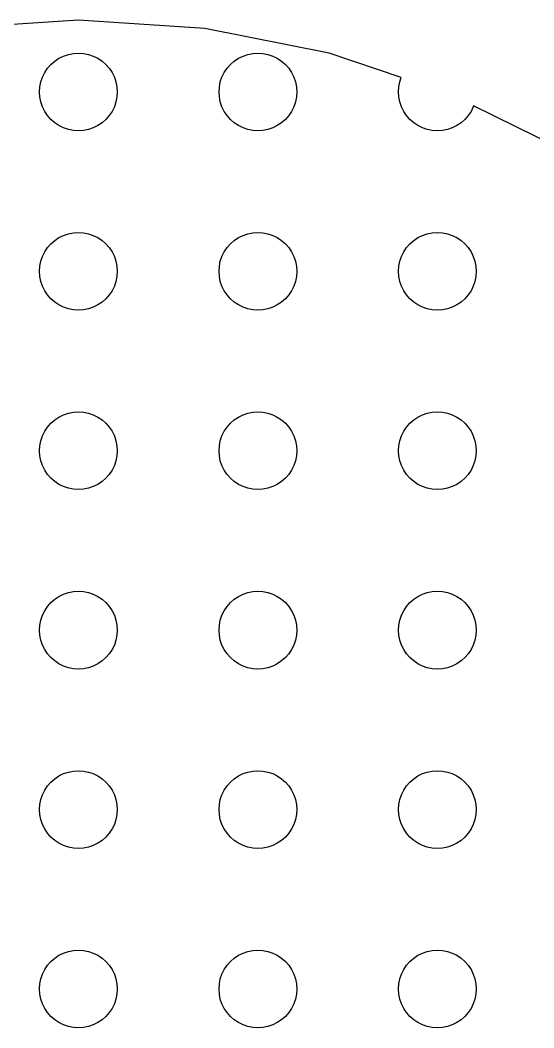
# Model space of a CAD drawing. Header units: metres. Extents: x -81 to 81, y -81 to 81.
# Drawn here: x -4.9 to 38.1, y -3.2 to 81 of the extents above; entities that cross this region are included whole.
import ezdxf

# ---------------------------------------------------------------- set-up
doc = ezdxf.new("R2010")
doc.units = ezdxf.units.M

msp = doc.modelspace()

# ---------------------------------------------------------------- linework, layer by layer
for p, q in [((0, 81), (-10.5726, 80.307)), ((10.5726, 80.307), (0, 81)), ((20.9643, 78.24), (10.5726, 80.307)), ((-2.2981, 77.2981), (-1.97847, 77.5784)), ((-1.97847, 77.5784), (-1.625, 77.8146)), ((-1.625, 77.8146), (-1.24371, 78.0026)), ((-1.24371, 78.0026), (-0.84116, 78.1393)), ((-0.84116, 78.1393), (-0.42421, 78.2222)), ((-0.42421, 78.2222), (0, 78.25)), ((0, 78.25), (0.42421, 78.2222)), ((0.42421, 78.2222), (0.84116, 78.1393)), ((0.84116, 78.1393), (1.24371, 78.0026)), ((1.24371, 78.0026), (1.625, 77.8146)), ((1.625, 77.8146), (1.97847, 77.5784)), ((1.97847, 77.5784), (2.2981, 77.2981)), ((12.7019, 77.2981), (13.0215, 77.5784)), ((13.0215, 77.5784), (13.375, 77.8146)), ((13.375, 77.8146), (13.7563, 78.0026)), ((13.7563, 78.0026), (14.1588, 78.1393)), ((14.1588, 78.1393), (14.5758, 78.2222)), ((14.5758, 78.2222), (15, 78.25)), ((15, 78.25), (15.4242, 78.2222)), ((15.4242, 78.2222), (15.8412, 78.1393)), ((15.8412, 78.1393), (16.2437, 78.0026)), ((16.2437, 78.0026), (16.625, 77.8146)), ((16.625, 77.8146), (16.9785, 77.5784)), ((16.9785, 77.5784), (17.2981, 77.2981)), ((26.9817, 76.1974), (20.9643, 78.24)), ((-2.81458, 76.625), (-2.57838, 76.9785)), ((-2.57838, 76.9785), (-2.2981, 77.2981)), ((2.2981, 77.2981), (2.57838, 76.9785)), ((2.57838, 76.9785), (2.81458, 76.625)), ((12.1854, 76.625), (12.4216, 76.9785)), ((12.4216, 76.9785), (12.7019, 77.2981)), ((17.2981, 77.2981), (17.5784, 76.9785)), ((17.5784, 76.9785), (17.8146, 76.625)), ((-3.22218, 75.4242), (-3.13925, 75.8412)), ((-3.13925, 75.8412), (-3.00259, 76.2437)), ((-3.00259, 76.2437), (-2.81458, 76.625)), ((2.81458, 76.625), (3.00259, 76.2437)), ((3.00259, 76.2437), (3.13925, 75.8412)), ((3.13925, 75.8412), (3.22218, 75.4242)), ((11.7778, 75.4242), (11.8607, 75.8412)), ((11.8607, 75.8412), (11.9974, 76.2437)), ((11.9974, 76.2437), (12.1854, 76.625)), ((17.8146, 76.625), (18.0026, 76.2437)), ((18.0026, 76.2437), (18.1393, 75.8412)), ((18.1393, 75.8412), (18.2222, 75.4242)), ((26.7778, 75.4242), (26.8607, 75.8412)), ((26.8607, 75.8412), (26.9817, 76.1974)), ((-3.25, 75), (-3.22218, 75.4242)), ((-3.22218, 74.5758), (-3.25, 75)), ((3.22218, 75.4242), (3.25, 75)), ((3.25, 75), (3.22218, 74.5758)), ((11.75, 75), (11.7778, 75.4242)), ((11.7778, 74.5758), (11.75, 75)), ((18.2222, 75.4242), (18.25, 75)), ((18.25, 75), (18.2222, 74.5758)), ((26.75, 75), (26.7778, 75.4242)), ((26.7778, 74.5758), (26.75, 75)), ((-3.13925, 74.1588), (-3.22218, 74.5758)), ((-3.00259, 73.7563), (-3.13925, 74.1588)), ((3.13925, 74.1588), (3.00259, 73.7563)), ((3.22218, 74.5758), (3.13925, 74.1588)), ((11.8607, 74.1588), (11.7778, 74.5758)), ((11.9974, 73.7563), (11.8607, 74.1588)), ((18.1393, 74.1588), (18.0026, 73.7563)), ((18.2222, 74.5758), (18.1393, 74.1588)), ((26.8607, 74.1588), (26.7778, 74.5758)), ((26.9974, 73.7563), (26.8607, 74.1588)), ((-2.81458, 73.375), (-3.00259, 73.7563)), ((-2.57838, 73.0215), (-2.81458, 73.375)), ((2.81458, 73.375), (2.57838, 73.0215)), ((3.00259, 73.7563), (2.81458, 73.375)), ((12.1854, 73.375), (11.9974, 73.7563)), ((12.4216, 73.0215), (12.1854, 73.375)), ((17.8146, 73.375), (17.5784, 73.0215)), ((18.0026, 73.7563), (17.8146, 73.375)), ((27.1854, 73.375), (26.9974, 73.7563)), ((27.4216, 73.0215), (27.1854, 73.375)), ((32.8146, 73.375), (32.5784, 73.0215)), ((33.0026, 73.7563), (32.8146, 73.375)), ((33.0285, 73.8326), (33.0026, 73.7563)), ((40.5, 70.1481), (33.0285, 73.8326)), ((-2.2981, 72.7019), (-2.57838, 73.0215)), ((-1.97847, 72.4216), (-2.2981, 72.7019)), ((2.2981, 72.7019), (1.97847, 72.4216)), ((2.57838, 73.0215), (2.2981, 72.7019)), ((12.7019, 72.7019), (12.4216, 73.0215)), ((13.0215, 72.4216), (12.7019, 72.7019)), ((17.2981, 72.7019), (16.9785, 72.4216)), ((17.5784, 73.0215), (17.2981, 72.7019)), ((27.7019, 72.7019), (27.4216, 73.0215)), ((28.0215, 72.4216), (27.7019, 72.7019)), ((32.2981, 72.7019), (31.9785, 72.4216)), ((32.5784, 73.0215), (32.2981, 72.7019)), ((-1.625, 72.1854), (-1.97847, 72.4216)), ((-1.24371, 71.9974), (-1.625, 72.1854)), ((-0.84116, 71.8607), (-1.24371, 71.9974)), ((-0.42421, 71.7778), (-0.84116, 71.8607)), ((0, 71.75), (-0.42421, 71.7778)), ((0.42421, 71.7778), (0, 71.75)), ((0.84116, 71.8607), (0.42421, 71.7778)), ((1.24371, 71.9974), (0.84116, 71.8607)), ((1.625, 72.1854), (1.24371, 71.9974)), ((1.97847, 72.4216), (1.625, 72.1854)), ((13.375, 72.1854), (13.0215, 72.4216)), ((13.7563, 71.9974), (13.375, 72.1854)), ((14.1588, 71.8607), (13.7563, 71.9974)), ((14.5758, 71.7778), (14.1588, 71.8607)), ((15, 71.75), (14.5758, 71.7778)), ((15.4242, 71.7778), (15, 71.75)), ((15.8412, 71.8607), (15.4242, 71.7778)), ((16.2437, 71.9974), (15.8412, 71.8607)), ((16.625, 72.1854), (16.2437, 71.9974)), ((16.9785, 72.4216), (16.625, 72.1854)), ((28.375, 72.1854), (28.0215, 72.4216)), ((28.7563, 71.9974), (28.375, 72.1854)), ((29.1588, 71.8607), (28.7563, 71.9974)), ((29.5758, 71.7778), (29.1588, 71.8607)), ((30, 71.75), (29.5758, 71.7778)), ((30.4242, 71.7778), (30, 71.75)), ((30.8412, 71.8607), (30.4242, 71.7778)), ((31.2437, 71.9974), (30.8412, 71.8607)), ((31.625, 72.1854), (31.2437, 71.9974)), ((31.9785, 72.4216), (31.625, 72.1854)), ((-0.84116, 63.1393), (-0.42421, 63.2222)), ((-0.42421, 63.2222), (0, 63.25)), ((0, 63.25), (0.42421, 63.2222)), ((0.42421, 63.2222), (0.84116, 63.1393)), ((14.1588, 63.1393), (14.5758, 63.2222)), ((14.5758, 63.2222), (15, 63.25)), ((15, 63.25), (15.4242, 63.2222)), ((15.4242, 63.2222), (15.8412, 63.1393)), ((29.1588, 63.1393), (29.5758, 63.2222)), ((29.5758, 63.2222), (30, 63.25)), ((30, 63.25), (30.4242, 63.2222)), ((30.4242, 63.2222), (30.8412, 63.1393)), ((-2.2981, 62.2981), (-1.97847, 62.5784)), ((-1.97847, 62.5784), (-1.625, 62.8146)), ((-1.625, 62.8146), (-1.24371, 63.0026)), ((-1.24371, 63.0026), (-0.84116, 63.1393)), ((0.84116, 63.1393), (1.24371, 63.0026)), ((1.24371, 63.0026), (1.625, 62.8146)), ((1.625, 62.8146), (1.97847, 62.5784)), ((1.97847, 62.5784), (2.2981, 62.2981)), ((12.7019, 62.2981), (13.0215, 62.5784)), ((13.0215, 62.5784), (13.375, 62.8146)), ((13.375, 62.8146), (13.7563, 63.0026)), ((13.7563, 63.0026), (14.1588, 63.1393)), ((15.8412, 63.1393), (16.2437, 63.0026)), ((16.2437, 63.0026), (16.625, 62.8146)), ((16.625, 62.8146), (16.9785, 62.5784)), ((16.9785, 62.5784), (17.2981, 62.2981)), ((27.7019, 62.2981), (28.0215, 62.5784)), ((28.0215, 62.5784), (28.375, 62.8146)), ((28.375, 62.8146), (28.7563, 63.0026)), ((28.7563, 63.0026), (29.1588, 63.1393)), ((30.8412, 63.1393), (31.2437, 63.0026)), ((31.2437, 63.0026), (31.625, 62.8146)), ((31.625, 62.8146), (31.9785, 62.5784)), ((31.9785, 62.5784), (32.2981, 62.2981)), ((-3.00259, 61.2437), (-2.81458, 61.625)), ((-2.81458, 61.625), (-2.57838, 61.9785)), ((-2.57838, 61.9785), (-2.2981, 62.2981)), ((2.2981, 62.2981), (2.57838, 61.9785)), ((2.57838, 61.9785), (2.81458, 61.625)), ((2.81458, 61.625), (3.00259, 61.2437)), ((11.9974, 61.2437), (12.1854, 61.625)), ((12.1854, 61.625), (12.4216, 61.9785)), ((12.4216, 61.9785), (12.7019, 62.2981)), ((17.2981, 62.2981), (17.5784, 61.9785)), ((17.5784, 61.9785), (17.8146, 61.625)), ((17.8146, 61.625), (18.0026, 61.2437)), ((26.9974, 61.2437), (27.1854, 61.625)), ((27.1854, 61.625), (27.4216, 61.9785)), ((27.4216, 61.9785), (27.7019, 62.2981)), ((32.2981, 62.2981), (32.5784, 61.9785)), ((32.5784, 61.9785), (32.8146, 61.625)), ((32.8146, 61.625), (33.0026, 61.2437)), ((-3.22218, 60.4242), (-3.13925, 60.8412)), ((-3.13925, 60.8412), (-3.00259, 61.2437)), ((3.00259, 61.2437), (3.13925, 60.8412)), ((3.13925, 60.8412), (3.22218, 60.4242)), ((11.7778, 60.4242), (11.8607, 60.8412)), ((11.8607, 60.8412), (11.9974, 61.2437)), ((18.0026, 61.2437), (18.1393, 60.8412)), ((18.1393, 60.8412), (18.2222, 60.4242)), ((26.7778, 60.4242), (26.8607, 60.8412)), ((26.8607, 60.8412), (26.9974, 61.2437)), ((33.0026, 61.2437), (33.1393, 60.8412)), ((33.1393, 60.8412), (33.2222, 60.4242)), ((-3.25, 60), (-3.22218, 60.4242)), ((-3.22218, 59.5758), (-3.25, 60)), ((3.22218, 60.4242), (3.25, 60)), ((3.25, 60), (3.22218, 59.5758)), ((11.75, 60), (11.7778, 60.4242)), ((11.7778, 59.5758), (11.75, 60)), ((18.2222, 60.4242), (18.25, 60)), ((18.25, 60), (18.2222, 59.5758)), ((26.75, 60), (26.7778, 60.4242)), ((26.7778, 59.5758), (26.75, 60)), ((33.2222, 60.4242), (33.25, 60)), ((33.25, 60), (33.2222, 59.5758)), ((-3.13925, 59.1588), (-3.22218, 59.5758)), ((-3.00259, 58.7563), (-3.13925, 59.1588)), ((3.13925, 59.1588), (3.00259, 58.7563)), ((3.22218, 59.5758), (3.13925, 59.1588)), ((11.8607, 59.1588), (11.7778, 59.5758)), ((11.9974, 58.7563), (11.8607, 59.1588)), ((18.1393, 59.1588), (18.0026, 58.7563)), ((18.2222, 59.5758), (18.1393, 59.1588)), ((26.8607, 59.1588), (26.7778, 59.5758)), ((26.9974, 58.7563), (26.8607, 59.1588)), ((33.1393, 59.1588), (33.0026, 58.7563)), ((33.2222, 59.5758), (33.1393, 59.1588)), ((-2.81458, 58.375), (-3.00259, 58.7563)), ((-2.57838, 58.0215), (-2.81458, 58.375)), ((2.81458, 58.375), (2.57838, 58.0215)), ((3.00259, 58.7563), (2.81458, 58.375)), ((12.1854, 58.375), (11.9974, 58.7563)), ((12.4216, 58.0215), (12.1854, 58.375)), ((17.8146, 58.375), (17.5784, 58.0215)), ((18.0026, 58.7563), (17.8146, 58.375)), ((27.1854, 58.375), (26.9974, 58.7563)), ((27.4216, 58.0215), (27.1854, 58.375)), ((32.8146, 58.375), (32.5784, 58.0215)), ((33.0026, 58.7563), (32.8146, 58.375)), ((-2.2981, 57.7019), (-2.57838, 58.0215)), ((-1.97847, 57.4216), (-2.2981, 57.7019)), ((-1.625, 57.1854), (-1.97847, 57.4216)), ((1.97847, 57.4216), (1.625, 57.1854)), ((2.2981, 57.7019), (1.97847, 57.4216)), ((2.57838, 58.0215), (2.2981, 57.7019)), ((12.7019, 57.7019), (12.4216, 58.0215)), ((13.0215, 57.4216), (12.7019, 57.7019)), ((13.375, 57.1854), (13.0215, 57.4216)), ((16.9785, 57.4216), (16.625, 57.1854)), ((17.2981, 57.7019), (16.9785, 57.4216)), ((17.5784, 58.0215), (17.2981, 57.7019)), ((27.7019, 57.7019), (27.4216, 58.0215)), ((28.0215, 57.4216), (27.7019, 57.7019)), ((28.375, 57.1854), (28.0215, 57.4216)), ((31.9785, 57.4216), (31.625, 57.1854)), ((32.2981, 57.7019), (31.9785, 57.4216)), ((32.5784, 58.0215), (32.2981, 57.7019)), ((-1.24371, 56.9974), (-1.625, 57.1854)), ((-0.84116, 56.8607), (-1.24371, 56.9974)), ((-0.42421, 56.7778), (-0.84116, 56.8607)), ((0, 56.75), (-0.42421, 56.7778)), ((0.42421, 56.7778), (0, 56.75)), ((0.84116, 56.8607), (0.42421, 56.7778)), ((1.24371, 56.9974), (0.84116, 56.8607)), ((1.625, 57.1854), (1.24371, 56.9974)), ((13.7563, 56.9974), (13.375, 57.1854)), ((14.1588, 56.8607), (13.7563, 56.9974)), ((14.5758, 56.7778), (14.1588, 56.8607)), ((15, 56.75), (14.5758, 56.7778)), ((15.4242, 56.7778), (15, 56.75)), ((15.8412, 56.8607), (15.4242, 56.7778)), ((16.2437, 56.9974), (15.8412, 56.8607)), ((16.625, 57.1854), (16.2437, 56.9974)), ((28.7563, 56.9974), (28.375, 57.1854)), ((29.1588, 56.8607), (28.7563, 56.9974)), ((29.5758, 56.7778), (29.1588, 56.8607)), ((30, 56.75), (29.5758, 56.7778)), ((30.4242, 56.7778), (30, 56.75)), ((30.8412, 56.8607), (30.4242, 56.7778)), ((31.2437, 56.9974), (30.8412, 56.8607)), ((31.625, 57.1854), (31.2437, 56.9974)), ((-1.24371, 48.0026), (-0.84116, 48.1393)), ((-0.84116, 48.1393), (-0.42421, 48.2222)), ((-0.42421, 48.2222), (0, 48.25)), ((0, 48.25), (0.42421, 48.2222)), ((0.42421, 48.2222), (0.84116, 48.1393)), ((0.84116, 48.1393), (1.24371, 48.0026)), ((13.7563, 48.0026), (14.1588, 48.1393)), ((14.1588, 48.1393), (14.5758, 48.2222)), ((14.5758, 48.2222), (15, 48.25)), ((15, 48.25), (15.4242, 48.2222)), ((15.4242, 48.2222), (15.8412, 48.1393)), ((15.8412, 48.1393), (16.2437, 48.0026)), ((28.7563, 48.0026), (29.1588, 48.1393)), ((29.1588, 48.1393), (29.5758, 48.2222)), ((29.5758, 48.2222), (30, 48.25)), ((30, 48.25), (30.4242, 48.2222)), ((30.4242, 48.2222), (30.8412, 48.1393)), ((30.8412, 48.1393), (31.2437, 48.0026)), ((-2.57838, 46.9785), (-2.2981, 47.2981)), ((-2.2981, 47.2981), (-1.97847, 47.5784)), ((-1.97847, 47.5784), (-1.625, 47.8146)), ((-1.625, 47.8146), (-1.24371, 48.0026)), ((1.24371, 48.0026), (1.625, 47.8146)), ((1.625, 47.8146), (1.97847, 47.5784)), ((1.97847, 47.5784), (2.2981, 47.2981)), ((2.2981, 47.2981), (2.57838, 46.9785)), ((12.4216, 46.9785), (12.7019, 47.2981)), ((12.7019, 47.2981), (13.0215, 47.5784)), ((13.0215, 47.5784), (13.375, 47.8146)), ((13.375, 47.8146), (13.7563, 48.0026)), ((16.2437, 48.0026), (16.625, 47.8146)), ((16.625, 47.8146), (16.9785, 47.5784)), ((16.9785, 47.5784), (17.2981, 47.2981)), ((17.2981, 47.2981), (17.5784, 46.9785)), ((27.4216, 46.9785), (27.7019, 47.2981)), ((27.7019, 47.2981), (28.0215, 47.5784)), ((28.0215, 47.5784), (28.375, 47.8146)), ((28.375, 47.8146), (28.7563, 48.0026)), ((31.2437, 48.0026), (31.625, 47.8146)), ((31.625, 47.8146), (31.9785, 47.5784)), ((31.9785, 47.5784), (32.2981, 47.2981)), ((32.2981, 47.2981), (32.5784, 46.9785)), ((-3.00259, 46.2437), (-2.81458, 46.625)), ((-2.81458, 46.625), (-2.57838, 46.9785)), ((2.57838, 46.9785), (2.81458, 46.625)), ((2.81458, 46.625), (3.00259, 46.2437)), ((11.9974, 46.2437), (12.1854, 46.625)), ((12.1854, 46.625), (12.4216, 46.9785)), ((17.5784, 46.9785), (17.8146, 46.625)), ((17.8146, 46.625), (18.0026, 46.2437)), ((26.9974, 46.2437), (27.1854, 46.625)), ((27.1854, 46.625), (27.4216, 46.9785)), ((32.5784, 46.9785), (32.8146, 46.625)), ((32.8146, 46.625), (33.0026, 46.2437)), ((-3.22218, 45.4242), (-3.13925, 45.8412)), ((-3.13925, 45.8412), (-3.00259, 46.2437)), ((3.00259, 46.2437), (3.13925, 45.8412)), ((3.13925, 45.8412), (3.22218, 45.4242)), ((11.7778, 45.4242), (11.8607, 45.8412)), ((11.8607, 45.8412), (11.9974, 46.2437)), ((18.0026, 46.2437), (18.1393, 45.8412)), ((18.1393, 45.8412), (18.2222, 45.4242)), ((26.7778, 45.4242), (26.8607, 45.8412)), ((26.8607, 45.8412), (26.9974, 46.2437)), ((33.0026, 46.2437), (33.1393, 45.8412)), ((33.1393, 45.8412), (33.2222, 45.4242)), ((-3.25, 45), (-3.22218, 45.4242)), ((-3.22218, 44.5758), (-3.25, 45)), ((3.22218, 45.4242), (3.25, 45)), ((3.25, 45), (3.22218, 44.5758)), ((11.75, 45), (11.7778, 45.4242)), ((11.7778, 44.5758), (11.75, 45)), ((18.2222, 45.4242), (18.25, 45)), ((18.25, 45), (18.2222, 44.5758)), ((26.75, 45), (26.7778, 45.4242)), ((26.7778, 44.5758), (26.75, 45)), ((33.2222, 45.4242), (33.25, 45)), ((33.25, 45), (33.2222, 44.5758)), ((-3.13925, 44.1588), (-3.22218, 44.5758)), ((-3.00259, 43.7563), (-3.13925, 44.1588)), ((3.13925, 44.1588), (3.00259, 43.7563)), ((3.22218, 44.5758), (3.13925, 44.1588)), ((11.8607, 44.1588), (11.7778, 44.5758)), ((11.9974, 43.7563), (11.8607, 44.1588)), ((18.1393, 44.1588), (18.0026, 43.7563)), ((18.2222, 44.5758), (18.1393, 44.1588)), ((26.8607, 44.1588), (26.7778, 44.5758)), ((26.9974, 43.7563), (26.8607, 44.1588)), ((33.1393, 44.1588), (33.0026, 43.7563)), ((33.2222, 44.5758), (33.1393, 44.1588)), ((-2.81458, 43.375), (-3.00259, 43.7563)), ((-2.57838, 43.0215), (-2.81458, 43.375)), ((-2.2981, 42.7019), (-2.57838, 43.0215)), ((2.57838, 43.0215), (2.2981, 42.7019)), ((2.81458, 43.375), (2.57838, 43.0215)), ((3.00259, 43.7563), (2.81458, 43.375)), ((12.1854, 43.375), (11.9974, 43.7563)), ((12.4216, 43.0215), (12.1854, 43.375)), ((12.7019, 42.7019), (12.4216, 43.0215)), ((17.5784, 43.0215), (17.2981, 42.7019)), ((17.8146, 43.375), (17.5784, 43.0215)), ((18.0026, 43.7563), (17.8146, 43.375)), ((27.1854, 43.375), (26.9974, 43.7563)), ((27.4216, 43.0215), (27.1854, 43.375)), ((27.7019, 42.7019), (27.4216, 43.0215)), ((32.5784, 43.0215), (32.2981, 42.7019)), ((32.8146, 43.375), (32.5784, 43.0215)), ((33.0026, 43.7563), (32.8146, 43.375)), ((-1.97847, 42.4216), (-2.2981, 42.7019)), ((-1.625, 42.1854), (-1.97847, 42.4216)), ((-1.24371, 41.9974), (-1.625, 42.1854)), ((1.625, 42.1854), (1.24371, 41.9974)), ((1.97847, 42.4216), (1.625, 42.1854)), ((2.2981, 42.7019), (1.97847, 42.4216)), ((13.0215, 42.4216), (12.7019, 42.7019)), ((13.375, 42.1854), (13.0215, 42.4216)), ((13.7563, 41.9974), (13.375, 42.1854)), ((16.625, 42.1854), (16.2437, 41.9974)), ((16.9785, 42.4216), (16.625, 42.1854)), ((17.2981, 42.7019), (16.9785, 42.4216)), ((28.0215, 42.4216), (27.7019, 42.7019)), ((28.375, 42.1854), (28.0215, 42.4216)), ((28.7563, 41.9974), (28.375, 42.1854)), ((31.625, 42.1854), (31.2437, 41.9974)), ((31.9785, 42.4216), (31.625, 42.1854)), ((32.2981, 42.7019), (31.9785, 42.4216)), ((-0.84116, 41.8607), (-1.24371, 41.9974)), ((-0.42421, 41.7778), (-0.84116, 41.8607)), ((0, 41.75), (-0.42421, 41.7778)), ((0.42421, 41.7778), (0, 41.75)), ((0.84116, 41.8607), (0.42421, 41.7778)), ((1.24371, 41.9974), (0.84116, 41.8607)), ((14.1588, 41.8607), (13.7563, 41.9974)), ((14.5758, 41.7778), (14.1588, 41.8607)), ((15, 41.75), (14.5758, 41.7778)), ((15.4242, 41.7778), (15, 41.75)), ((15.8412, 41.8607), (15.4242, 41.7778)), ((16.2437, 41.9974), (15.8412, 41.8607)), ((29.1588, 41.8607), (28.7563, 41.9974)), ((29.5758, 41.7778), (29.1588, 41.8607)), ((30, 41.75), (29.5758, 41.7778)), ((30.4242, 41.7778), (30, 41.75)), ((30.8412, 41.8607), (30.4242, 41.7778)), ((31.2437, 41.9974), (30.8412, 41.8607)), ((-1.625, 32.8146), (-1.24371, 33.0026)), ((-1.24371, 33.0026), (-0.84116, 33.1393)), ((-0.84116, 33.1393), (-0.42421, 33.2222)), ((-0.42421, 33.2222), (0, 33.25)), ((0, 33.25), (0.42421, 33.2222)), ((0.42421, 33.2222), (0.84116, 33.1393)), ((0.84116, 33.1393), (1.24371, 33.0026)), ((1.24371, 33.0026), (1.625, 32.8146)), ((13.375, 32.8146), (13.7563, 33.0026)), ((13.7563, 33.0026), (14.1588, 33.1393)), ((14.1588, 33.1393), (14.5758, 33.2222)), ((14.5758, 33.2222), (15, 33.25)), ((15, 33.25), (15.4242, 33.2222)), ((15.4242, 33.2222), (15.8412, 33.1393)), ((15.8412, 33.1393), (16.2437, 33.0026)), ((16.2437, 33.0026), (16.625, 32.8146)), ((28.375, 32.8146), (28.7563, 33.0026)), ((28.7563, 33.0026), (29.1588, 33.1393)), ((29.1588, 33.1393), (29.5758, 33.2222)), ((29.5758, 33.2222), (30, 33.25)), ((30, 33.25), (30.4242, 33.2222)), ((30.4242, 33.2222), (30.8412, 33.1393)), ((30.8412, 33.1393), (31.2437, 33.0026)), ((31.2437, 33.0026), (31.625, 32.8146)), ((-2.57838, 31.9785), (-2.2981, 32.2981)), ((-2.2981, 32.2981), (-1.97847, 32.5784)), ((-1.97847, 32.5784), (-1.625, 32.8146)), ((1.625, 32.8146), (1.97847, 32.5784)), ((1.97847, 32.5784), (2.2981, 32.2981)), ((2.2981, 32.2981), (2.57838, 31.9785)), ((12.4216, 31.9785), (12.7019, 32.2981)), ((12.7019, 32.2981), (13.0215, 32.5784)), ((13.0215, 32.5784), (13.375, 32.8146)), ((16.625, 32.8146), (16.9785, 32.5784)), ((16.9785, 32.5784), (17.2981, 32.2981)), ((17.2981, 32.2981), (17.5784, 31.9785)), ((27.4216, 31.9785), (27.7019, 32.2981)), ((27.7019, 32.2981), (28.0215, 32.5784)), ((28.0215, 32.5784), (28.375, 32.8146)), ((31.625, 32.8146), (31.9785, 32.5784)), ((31.9785, 32.5784), (32.2981, 32.2981)), ((32.2981, 32.2981), (32.5784, 31.9785)), ((-3.13925, 30.8412), (-3.00259, 31.2437)), ((-3.00259, 31.2437), (-2.81458, 31.625)), ((-2.81458, 31.625), (-2.57838, 31.9785)), ((2.57838, 31.9785), (2.81458, 31.625)), ((2.81458, 31.625), (3.00259, 31.2437)), ((3.00259, 31.2437), (3.13925, 30.8412)), ((11.8607, 30.8412), (11.9974, 31.2437)), ((11.9974, 31.2437), (12.1854, 31.625)), ((12.1854, 31.625), (12.4216, 31.9785)), ((17.5784, 31.9785), (17.8146, 31.625)), ((17.8146, 31.625), (18.0026, 31.2437)), ((18.0026, 31.2437), (18.1393, 30.8412)), ((26.8607, 30.8412), (26.9974, 31.2437)), ((26.9974, 31.2437), (27.1854, 31.625)), ((27.1854, 31.625), (27.4216, 31.9785)), ((32.5784, 31.9785), (32.8146, 31.625)), ((32.8146, 31.625), (33.0026, 31.2437)), ((33.0026, 31.2437), (33.1393, 30.8412)), ((-3.25, 30), (-3.22218, 30.4242)), ((-3.22218, 30.4242), (-3.13925, 30.8412)), ((3.13925, 30.8412), (3.22218, 30.4242)), ((3.22218, 30.4242), (3.25, 30)), ((11.75, 30), (11.7778, 30.4242)), ((11.7778, 30.4242), (11.8607, 30.8412)), ((18.1393, 30.8412), (18.2222, 30.4242)), ((18.2222, 30.4242), (18.25, 30)), ((26.75, 30), (26.7778, 30.4242)), ((26.7778, 30.4242), (26.8607, 30.8412)), ((33.1393, 30.8412), (33.2222, 30.4242)), ((33.2222, 30.4242), (33.25, 30)), ((-3.22218, 29.5758), (-3.25, 30)), ((-3.13925, 29.1588), (-3.22218, 29.5758)), ((3.22218, 29.5758), (3.13925, 29.1588)), ((3.25, 30), (3.22218, 29.5758)), ((11.7778, 29.5758), (11.75, 30)), ((11.8607, 29.1588), (11.7778, 29.5758)), ((18.2222, 29.5758), (18.1393, 29.1588)), ((18.25, 30), (18.2222, 29.5758)), ((26.7778, 29.5758), (26.75, 30)), ((26.8607, 29.1588), (26.7778, 29.5758)), ((33.2222, 29.5758), (33.1393, 29.1588)), ((33.25, 30), (33.2222, 29.5758)), ((-3.00259, 28.7563), (-3.13925, 29.1588)), ((-2.81458, 28.375), (-3.00259, 28.7563)), ((3.00259, 28.7563), (2.81458, 28.375)), ((3.13925, 29.1588), (3.00259, 28.7563)), ((11.9974, 28.7563), (11.8607, 29.1588)), ((12.1854, 28.375), (11.9974, 28.7563)), ((18.0026, 28.7563), (17.8146, 28.375)), ((18.1393, 29.1588), (18.0026, 28.7563)), ((26.9974, 28.7563), (26.8607, 29.1588)), ((27.1854, 28.375), (26.9974, 28.7563)), ((33.0026, 28.7563), (32.8146, 28.375)), ((33.1393, 29.1588), (33.0026, 28.7563)), ((-2.57838, 28.0215), (-2.81458, 28.375)), ((-2.2981, 27.7019), (-2.57838, 28.0215)), ((2.57838, 28.0215), (2.2981, 27.7019)), ((2.81458, 28.375), (2.57838, 28.0215)), ((12.4216, 28.0215), (12.1854, 28.375)), ((12.7019, 27.7019), (12.4216, 28.0215)), ((17.5784, 28.0215), (17.2981, 27.7019)), ((17.8146, 28.375), (17.5784, 28.0215)), ((27.4216, 28.0215), (27.1854, 28.375)), ((27.7019, 27.7019), (27.4216, 28.0215)), ((32.5784, 28.0215), (32.2981, 27.7019)), ((32.8146, 28.375), (32.5784, 28.0215)), ((-1.97847, 27.4216), (-2.2981, 27.7019)), ((-1.625, 27.1854), (-1.97847, 27.4216)), ((-1.24371, 26.9974), (-1.625, 27.1854)), ((-0.84116, 26.8607), (-1.24371, 26.9974)), ((1.24371, 26.9974), (0.84116, 26.8607)), ((1.625, 27.1854), (1.24371, 26.9974)), ((1.97847, 27.4216), (1.625, 27.1854)), ((2.2981, 27.7019), (1.97847, 27.4216)), ((13.0215, 27.4216), (12.7019, 27.7019)), ((13.375, 27.1854), (13.0215, 27.4216)), ((13.7563, 26.9974), (13.375, 27.1854)), ((14.1588, 26.8607), (13.7563, 26.9974)), ((16.2437, 26.9974), (15.8412, 26.8607)), ((16.625, 27.1854), (16.2437, 26.9974)), ((16.9785, 27.4216), (16.625, 27.1854)), ((17.2981, 27.7019), (16.9785, 27.4216)), ((28.0215, 27.4216), (27.7019, 27.7019)), ((28.375, 27.1854), (28.0215, 27.4216)), ((28.7563, 26.9974), (28.375, 27.1854)), ((29.1588, 26.8607), (28.7563, 26.9974)), ((31.2437, 26.9974), (30.8412, 26.8607)), ((31.625, 27.1854), (31.2437, 26.9974)), ((31.9785, 27.4216), (31.625, 27.1854)), ((32.2981, 27.7019), (31.9785, 27.4216)), ((-0.42421, 26.7778), (-0.84116, 26.8607)), ((0, 26.75), (-0.42421, 26.7778)), ((0.42421, 26.7778), (0, 26.75)), ((0.84116, 26.8607), (0.42421, 26.7778)), ((14.5758, 26.7778), (14.1588, 26.8607)), ((15, 26.75), (14.5758, 26.7778)), ((15.4242, 26.7778), (15, 26.75)), ((15.8412, 26.8607), (15.4242, 26.7778)), ((29.5758, 26.7778), (29.1588, 26.8607)), ((30, 26.75), (29.5758, 26.7778)), ((30.4242, 26.7778), (30, 26.75)), ((30.8412, 26.8607), (30.4242, 26.7778)), ((-1.97847, 17.5784), (-1.625, 17.8146)), ((-1.625, 17.8146), (-1.24371, 18.0026)), ((-1.24371, 18.0026), (-0.84116, 18.1393)), ((-0.84116, 18.1393), (-0.42421, 18.2222)), ((-0.42421, 18.2222), (0, 18.25)), ((0, 18.25), (0.42421, 18.2222)), ((0.42421, 18.2222), (0.84116, 18.1393)), ((0.84116, 18.1393), (1.24371, 18.0026)), ((1.24371, 18.0026), (1.625, 17.8146)), ((1.625, 17.8146), (1.97847, 17.5784)), ((13.0215, 17.5784), (13.375, 17.8146)), ((13.375, 17.8146), (13.7563, 18.0026)), ((13.7563, 18.0026), (14.1588, 18.1393)), ((14.1588, 18.1393), (14.5758, 18.2222)), ((14.5758, 18.2222), (15, 18.25)), ((15, 18.25), (15.4242, 18.2222)), ((15.4242, 18.2222), (15.8412, 18.1393)), ((15.8412, 18.1393), (16.2437, 18.0026)), ((16.2437, 18.0026), (16.625, 17.8146)), ((16.625, 17.8146), (16.9785, 17.5784)), ((28.0215, 17.5784), (28.375, 17.8146)), ((28.375, 17.8146), (28.7563, 18.0026)), ((28.7563, 18.0026), (29.1588, 18.1393)), ((29.1588, 18.1393), (29.5758, 18.2222)), ((29.5758, 18.2222), (30, 18.25)), ((30, 18.25), (30.4242, 18.2222)), ((30.4242, 18.2222), (30.8412, 18.1393)), ((30.8412, 18.1393), (31.2437, 18.0026)), ((31.2437, 18.0026), (31.625, 17.8146)), ((31.625, 17.8146), (31.9785, 17.5784)), ((-2.81458, 16.625), (-2.57838, 16.9785)), ((-2.57838, 16.9785), (-2.2981, 17.2981)), ((-2.2981, 17.2981), (-1.97847, 17.5784)), ((1.97847, 17.5784), (2.2981, 17.2981)), ((2.2981, 17.2981), (2.57838, 16.9785)), ((2.57838, 16.9785), (2.81458, 16.625)), ((12.1854, 16.625), (12.4216, 16.9785)), ((12.4216, 16.9785), (12.7019, 17.2981)), ((12.7019, 17.2981), (13.0215, 17.5784)), ((16.9785, 17.5784), (17.2981, 17.2981)), ((17.2981, 17.2981), (17.5784, 16.9785)), ((17.5784, 16.9785), (17.8146, 16.625)), ((27.1854, 16.625), (27.4216, 16.9785)), ((27.4216, 16.9785), (27.7019, 17.2981)), ((27.7019, 17.2981), (28.0215, 17.5784)), ((31.9785, 17.5784), (32.2981, 17.2981)), ((32.2981, 17.2981), (32.5784, 16.9785)), ((32.5784, 16.9785), (32.8146, 16.625)), ((-3.13925, 15.8412), (-3.00259, 16.2437)), ((-3.00259, 16.2437), (-2.81458, 16.625)), ((2.81458, 16.625), (3.00259, 16.2437)), ((3.00259, 16.2437), (3.13925, 15.8412)), ((11.8607, 15.8412), (11.9974, 16.2437)), ((11.9974, 16.2437), (12.1854, 16.625)), ((17.8146, 16.625), (18.0026, 16.2437)), ((18.0026, 16.2437), (18.1393, 15.8412)), ((26.8607, 15.8412), (26.9974, 16.2437)), ((26.9974, 16.2437), (27.1854, 16.625)), ((32.8146, 16.625), (33.0026, 16.2437)), ((33.0026, 16.2437), (33.1393, 15.8412)), ((-3.25, 15), (-3.22218, 15.4242)), ((-3.22218, 15.4242), (-3.13925, 15.8412)), ((3.13925, 15.8412), (3.22218, 15.4242)), ((3.22218, 15.4242), (3.25, 15)), ((11.75, 15), (11.7778, 15.4242)), ((11.7778, 15.4242), (11.8607, 15.8412)), ((18.1393, 15.8412), (18.2222, 15.4242)), ((18.2222, 15.4242), (18.25, 15)), ((26.75, 15), (26.7778, 15.4242)), ((26.7778, 15.4242), (26.8607, 15.8412)), ((33.1393, 15.8412), (33.2222, 15.4242)), ((33.2222, 15.4242), (33.25, 15)), ((-3.22218, 14.5758), (-3.25, 15)), ((-3.13925, 14.1588), (-3.22218, 14.5758)), ((3.22218, 14.5758), (3.13925, 14.1588)), ((3.25, 15), (3.22218, 14.5758)), ((11.7778, 14.5758), (11.75, 15)), ((11.8607, 14.1588), (11.7778, 14.5758)), ((18.2222, 14.5758), (18.1393, 14.1588)), ((18.25, 15), (18.2222, 14.5758)), ((26.7778, 14.5758), (26.75, 15)), ((26.8607, 14.1588), (26.7778, 14.5758)), ((33.2222, 14.5758), (33.1393, 14.1588)), ((33.25, 15), (33.2222, 14.5758)), ((-3.00259, 13.7563), (-3.13925, 14.1588)), ((-2.81458, 13.375), (-3.00259, 13.7563)), ((3.00259, 13.7563), (2.81458, 13.375)), ((3.13925, 14.1588), (3.00259, 13.7563)), ((11.9974, 13.7563), (11.8607, 14.1588)), ((12.1854, 13.375), (11.9974, 13.7563)), ((18.0026, 13.7563), (17.8146, 13.375)), ((18.1393, 14.1588), (18.0026, 13.7563)), ((26.9974, 13.7563), (26.8607, 14.1588)), ((27.1854, 13.375), (26.9974, 13.7563)), ((33.0026, 13.7563), (32.8146, 13.375)), ((33.1393, 14.1588), (33.0026, 13.7563)), ((-2.57838, 13.0215), (-2.81458, 13.375)), ((-2.2981, 12.7019), (-2.57838, 13.0215)), ((-1.97847, 12.4216), (-2.2981, 12.7019)), ((2.2981, 12.7019), (1.97847, 12.4216)), ((2.57838, 13.0215), (2.2981, 12.7019)), ((2.81458, 13.375), (2.57838, 13.0215)), ((12.4216, 13.0215), (12.1854, 13.375)), ((12.7019, 12.7019), (12.4216, 13.0215)), ((13.0215, 12.4216), (12.7019, 12.7019)), ((17.2981, 12.7019), (16.9785, 12.4216)), ((17.5784, 13.0215), (17.2981, 12.7019)), ((17.8146, 13.375), (17.5784, 13.0215)), ((27.4216, 13.0215), (27.1854, 13.375)), ((27.7019, 12.7019), (27.4216, 13.0215)), ((28.0215, 12.4216), (27.7019, 12.7019)), ((32.2981, 12.7019), (31.9785, 12.4216)), ((32.5784, 13.0215), (32.2981, 12.7019)), ((32.8146, 13.375), (32.5784, 13.0215)), ((-1.625, 12.1854), (-1.97847, 12.4216)), ((-1.24371, 11.9974), (-1.625, 12.1854)), ((-0.84116, 11.8607), (-1.24371, 11.9974)), ((-0.42421, 11.7778), (-0.84116, 11.8607)), ((0.84116, 11.8607), (0.42421, 11.7778)), ((1.24371, 11.9974), (0.84116, 11.8607)), ((1.625, 12.1854), (1.24371, 11.9974)), ((1.97847, 12.4216), (1.625, 12.1854)), ((13.375, 12.1854), (13.0215, 12.4216)), ((13.7563, 11.9974), (13.375, 12.1854)), ((14.1588, 11.8607), (13.7563, 11.9974)), ((14.5758, 11.7778), (14.1588, 11.8607)), ((15.8412, 11.8607), (15.4242, 11.7778)), ((16.2437, 11.9974), (15.8412, 11.8607)), ((16.625, 12.1854), (16.2437, 11.9974)), ((16.9785, 12.4216), (16.625, 12.1854)), ((28.375, 12.1854), (28.0215, 12.4216)), ((28.7563, 11.9974), (28.375, 12.1854)), ((29.1588, 11.8607), (28.7563, 11.9974)), ((29.5758, 11.7778), (29.1588, 11.8607)), ((30.8412, 11.8607), (30.4242, 11.7778)), ((31.2437, 11.9974), (30.8412, 11.8607)), ((31.625, 12.1854), (31.2437, 11.9974)), ((31.9785, 12.4216), (31.625, 12.1854)), ((0, 11.75), (-0.42421, 11.7778)), ((0.42421, 11.7778), (0, 11.75)), ((15, 11.75), (14.5758, 11.7778)), ((15.4242, 11.7778), (15, 11.75)), ((30, 11.75), (29.5758, 11.7778)), ((30.4242, 11.7778), (30, 11.75)), ((-2.2981, 2.2981), (-1.97847, 2.57838)), ((-1.97847, 2.57838), (-1.625, 2.81458)), ((-1.625, 2.81458), (-1.24371, 3.00259)), ((-1.24371, 3.00259), (-0.84116, 3.13925)), ((-0.84116, 3.13925), (-0.42421, 3.22218)), ((-0.42421, 3.22218), (0, 3.25)), ((0, 3.25), (0.42421, 3.22218)), ((0.42421, 3.22218), (0.84116, 3.13925)), ((0.84116, 3.13925), (1.24371, 3.00259)), ((1.24371, 3.00259), (1.625, 2.81458)), ((1.625, 2.81458), (1.97847, 2.57838)), ((1.97847, 2.57838), (2.2981, 2.2981)), ((12.7019, 2.2981), (13.0215, 2.57838)), ((13.0215, 2.57838), (13.375, 2.81458)), ((13.375, 2.81458), (13.7563, 3.00259)), ((13.7563, 3.00259), (14.1588, 3.13925)), ((14.1588, 3.13925), (14.5758, 3.22218)), ((14.5758, 3.22218), (15, 3.25)), ((15, 3.25), (15.4242, 3.22218)), ((15.4242, 3.22218), (15.8412, 3.13925)), ((15.8412, 3.13925), (16.2437, 3.00259)), ((16.2437, 3.00259), (16.625, 2.81458)), ((16.625, 2.81458), (16.9785, 2.57838)), ((16.9785, 2.57838), (17.2981, 2.2981)), ((27.7019, 2.2981), (28.0215, 2.57838)), ((28.0215, 2.57838), (28.375, 2.81458)), ((28.375, 2.81458), (28.7563, 3.00259)), ((28.7563, 3.00259), (29.1588, 3.13925)), ((29.1588, 3.13925), (29.5758, 3.22218)), ((29.5758, 3.22218), (30, 3.25)), ((30, 3.25), (30.4242, 3.22218)), ((30.4242, 3.22218), (30.8412, 3.13925)), ((30.8412, 3.13925), (31.2437, 3.00259)), ((31.2437, 3.00259), (31.625, 2.81458)), ((31.625, 2.81458), (31.9785, 2.57838)), ((31.9785, 2.57838), (32.2981, 2.2981)), ((-2.81458, 1.625), (-2.57838, 1.97847)), ((-2.57838, 1.97847), (-2.2981, 2.2981)), ((2.2981, 2.2981), (2.57838, 1.97847)), ((2.57838, 1.97847), (2.81458, 1.625)), ((12.1854, 1.625), (12.4216, 1.97847)), ((12.4216, 1.97847), (12.7019, 2.2981)), ((17.2981, 2.2981), (17.5784, 1.97847)), ((17.5784, 1.97847), (17.8146, 1.625)), ((27.1854, 1.625), (27.4216, 1.97847)), ((27.4216, 1.97847), (27.7019, 2.2981)), ((32.2981, 2.2981), (32.5784, 1.97847)), ((32.5784, 1.97847), (32.8146, 1.625)), ((-3.13925, 0.84116), (-3.00259, 1.24371)), ((-3.00259, 1.24371), (-2.81458, 1.625)), ((2.81458, 1.625), (3.00259, 1.24371)), ((3.00259, 1.24371), (3.13925, 0.84116)), ((11.8607, 0.84116), (11.9974, 1.24371)), ((11.9974, 1.24371), (12.1854, 1.625)), ((17.8146, 1.625), (18.0026, 1.24371)), ((18.0026, 1.24371), (18.1393, 0.84116)), ((26.8607, 0.84116), (26.9974, 1.24371)), ((26.9974, 1.24371), (27.1854, 1.625)), ((32.8146, 1.625), (33.0026, 1.24371)), ((33.0026, 1.24371), (33.1393, 0.84116)), ((-3.25, 0), (-3.22218, 0.42421)), ((-3.22218, -0.42421), (-3.25, 0)), ((-3.22218, 0.42421), (-3.13925, 0.84116)), ((3.13925, 0.84116), (3.22218, 0.42421)), ((3.22218, 0.42421), (3.25, 0)), ((3.25, 0), (3.22218, -0.42421)), ((11.75, 0), (11.7778, 0.42421)), ((11.7778, -0.42421), (11.75, 0)), ((11.7778, 0.42421), (11.8607, 0.84116)), ((18.1393, 0.84116), (18.2222, 0.42421)), ((18.2222, 0.42421), (18.25, 0)), ((18.25, 0), (18.2222, -0.42421)), ((26.75, 0), (26.7778, 0.42421)), ((26.7778, -0.42421), (26.75, 0)), ((26.7778, 0.42421), (26.8607, 0.84116)), ((33.1393, 0.84116), (33.2222, 0.42421)), ((33.2222, 0.42421), (33.25, 0)), ((33.25, 0), (33.2222, -0.42421)), ((-3.13925, -0.84116), (-3.22218, -0.42421)), ((-3.00259, -1.24371), (-3.13925, -0.84116)), ((3.13925, -0.84116), (3.00259, -1.24371)), ((3.22218, -0.42421), (3.13925, -0.84116)), ((11.8607, -0.84116), (11.7778, -0.42421)), ((11.9974, -1.24371), (11.8607, -0.84116)), ((18.1393, -0.84116), (18.0026, -1.24371)), ((18.2222, -0.42421), (18.1393, -0.84116)), ((26.8607, -0.84116), (26.7778, -0.42421)), ((26.9974, -1.24371), (26.8607, -0.84116)), ((33.1393, -0.84116), (33.0026, -1.24371)), ((33.2222, -0.42421), (33.1393, -0.84116)), ((-2.81458, -1.625), (-3.00259, -1.24371)), ((-2.57838, -1.97847), (-2.81458, -1.625)), ((2.81458, -1.625), (2.57838, -1.97847)), ((3.00259, -1.24371), (2.81458, -1.625)), ((12.1854, -1.625), (11.9974, -1.24371)), ((12.4216, -1.97847), (12.1854, -1.625)), ((17.8146, -1.625), (17.5784, -1.97847)), ((18.0026, -1.24371), (17.8146, -1.625)), ((27.1854, -1.625), (26.9974, -1.24371)), ((27.4216, -1.97847), (27.1854, -1.625)), ((32.8146, -1.625), (32.5784, -1.97847)), ((33.0026, -1.24371), (32.8146, -1.625)), ((-2.2981, -2.2981), (-2.57838, -1.97847)), ((-1.97847, -2.57838), (-2.2981, -2.2981)), ((2.2981, -2.2981), (1.97847, -2.57838)), ((2.57838, -1.97847), (2.2981, -2.2981)), ((12.7019, -2.2981), (12.4216, -1.97847)), ((13.0215, -2.57838), (12.7019, -2.2981)), ((17.2981, -2.2981), (16.9785, -2.57838)), ((17.5784, -1.97847), (17.2981, -2.2981)), ((27.7019, -2.2981), (27.4216, -1.97847)), ((28.0215, -2.57838), (27.7019, -2.2981)), ((32.2981, -2.2981), (31.9785, -2.57838)), ((32.5784, -1.97847), (32.2981, -2.2981)), ((-1.625, -2.81458), (-1.97847, -2.57838)), ((-1.24371, -3.00259), (-1.625, -2.81458)), ((-0.84116, -3.13925), (-1.24371, -3.00259)), ((-0.42421, -3.22218), (-0.84116, -3.13925)), ((0, -3.25), (-0.42421, -3.22218)), ((0.42421, -3.22218), (0, -3.25)), ((0.84116, -3.13925), (0.42421, -3.22218)), ((1.24371, -3.00259), (0.84116, -3.13925)), ((1.625, -2.81458), (1.24371, -3.00259)), ((1.97847, -2.57838), (1.625, -2.81458)), ((13.375, -2.81458), (13.0215, -2.57838)), ((13.7563, -3.00259), (13.375, -2.81458)), ((14.1588, -3.13925), (13.7563, -3.00259)), ((14.5758, -3.22218), (14.1588, -3.13925)), ((15, -3.25), (14.5758, -3.22218)), ((15.4242, -3.22218), (15, -3.25)), ((15.8412, -3.13925), (15.4242, -3.22218)), ((16.2437, -3.00259), (15.8412, -3.13925)), ((16.625, -2.81458), (16.2437, -3.00259)), ((16.9785, -2.57838), (16.625, -2.81458)), ((28.375, -2.81458), (28.0215, -2.57838)), ((28.7563, -3.00259), (28.375, -2.81458)), ((29.1588, -3.13925), (28.7563, -3.00259)), ((29.5758, -3.22218), (29.1588, -3.13925)), ((30, -3.25), (29.5758, -3.22218)), ((30.4242, -3.22218), (30, -3.25)), ((30.8412, -3.13925), (30.4242, -3.22218)), ((31.2437, -3.00259), (30.8412, -3.13925)), ((31.625, -2.81458), (31.2437, -3.00259)), ((31.9785, -2.57838), (31.625, -2.81458))]:
    msp.add_line(p, q)

doc.saveas('drawing.dxf')
